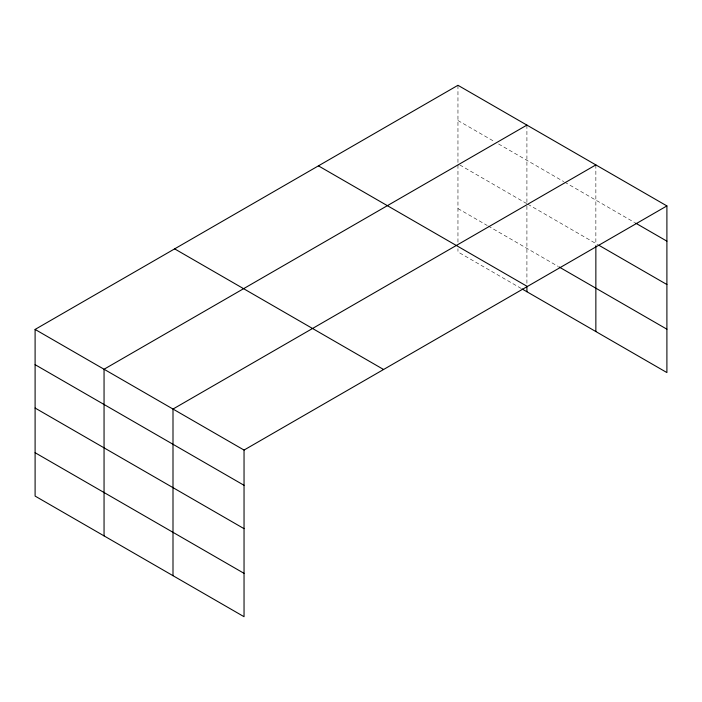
<?xml version="1.0" encoding="UTF-8"?>
<svg xmlns="http://www.w3.org/2000/svg" width="702" height="702" viewBox="0 0 702 702"><rect width="100%" height="100%" fill="white"/><g stroke="black" fill="none" stroke-linecap="round" stroke-linejoin="round"><path stroke-width="0.53" stroke-dasharray="3.51 2.63" d="M457.958 120.533L494.796 141.804M498.578 143.98L563.75 181.607M564.689 182.151L634.696 222.569M459.845 164.988L526.912 203.703L526.912 284.161M527.851 204.247L597.753 244.612M457.958 208.573L487.241 225.482M488.188 226.026L558.081 266.374M521.244 288.478L457.958 251.939L457.958 248.683M595.858 164.909L595.858 243.515M526.912 125.105L526.912 202.624M457.958 85.293L457.958 162.811M457.958 164.988L457.958 243.269"/><path stroke-width="1.05" d="M35.1 329.431L244.042 450.061L244.042 616.707L35.1 496.077L35.1 329.431L457.958 85.293L666.9 205.923L666.9 372.569L522.191 289.022M526.912 125.105L104.054 369.243L104.054 535.88M595.858 164.909L172.999 409.047L172.999 575.693M244.042 450.061L666.9 205.923M635.643 223.122L666.9 241.163M598.701 245.156L666.9 284.529M559.02 266.927L666.9 329.203M318.418 165.856L527.36 286.495M174.64 248.868L383.582 369.498M35.1 364.671L244.042 485.301M35.1 408.037L244.042 528.667M35.1 452.711L244.042 573.341M595.858 245.691L595.858 331.555M526.912 286.328L526.912 291.742"/></g></svg>
